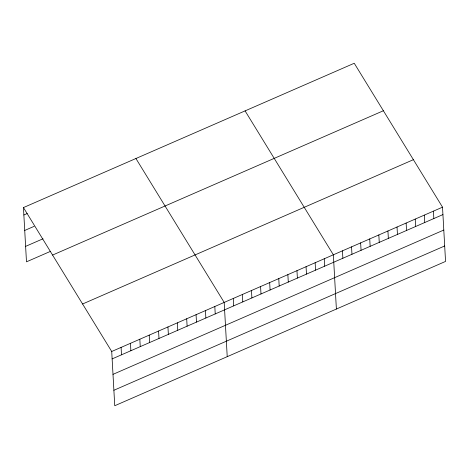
<?xml version="1.0" encoding="UTF-8"?>
<svg xmlns="http://www.w3.org/2000/svg" width="469" height="469" viewBox="0 0 469 469"><rect width="100%" height="100%" fill="white"/><g stroke="black" fill="none" stroke-linecap="round" stroke-linejoin="round"><path stroke-width="0.7" d="M23.45 207.579L354.253 63.262L442.519 207.175L445.55 261.421L114.747 405.738L111.716 351.486L23.45 207.579L26.481 261.825L50.582 251.314M23.866 214.995L27.214 213.53M24.728 230.449L34.102 226.357M25.619 246.372L43.025 238.78M52.575 255.066L383.378 110.754M82.585 303.994L413.388 159.683M111.716 351.486L442.519 207.175M112.126 358.902L442.929 214.591M112.994 374.356L443.797 230.044M113.879 390.278L444.688 245.967M245.088 110.889L333.353 254.796L336.384 309.048M135.922 158.51L224.188 302.417L227.219 356.669M433.42 211.144L433.837 218.56M424.322 215.113L424.738 222.529M415.223 219.082L415.64 226.498M406.131 223.051L406.541 230.467M397.032 227.019L397.448 234.436M387.933 230.983L388.35 238.399M378.835 234.951L379.251 242.367M369.742 238.92L370.152 246.336M360.643 242.889L361.06 250.305M351.545 246.858L351.961 254.274M342.446 250.827L342.862 258.243M324.255 258.765L324.671 266.181M315.156 262.734L315.573 270.15M306.058 266.703L306.474 274.119M296.965 270.672L297.375 278.088M287.866 274.641L288.283 282.057M278.768 278.609L279.184 286.026M269.669 282.578L270.085 289.994M260.576 286.547L260.987 293.963M251.478 290.516L251.894 297.932M242.379 294.485L242.795 301.901M233.281 298.454L233.697 305.87M214.814 306.509L215.23 313.925M205.44 310.595L205.856 318.011M196.065 314.687L196.482 322.103M186.697 318.773L187.108 326.19M177.323 322.865L177.739 330.282M167.949 326.952L168.365 334.368M158.575 331.044L158.991 338.46M149.206 335.13L149.617 342.546M139.832 339.222L140.249 346.638M130.458 343.308L130.874 350.724M121.084 347.4L121.5 354.816"/></g></svg>
